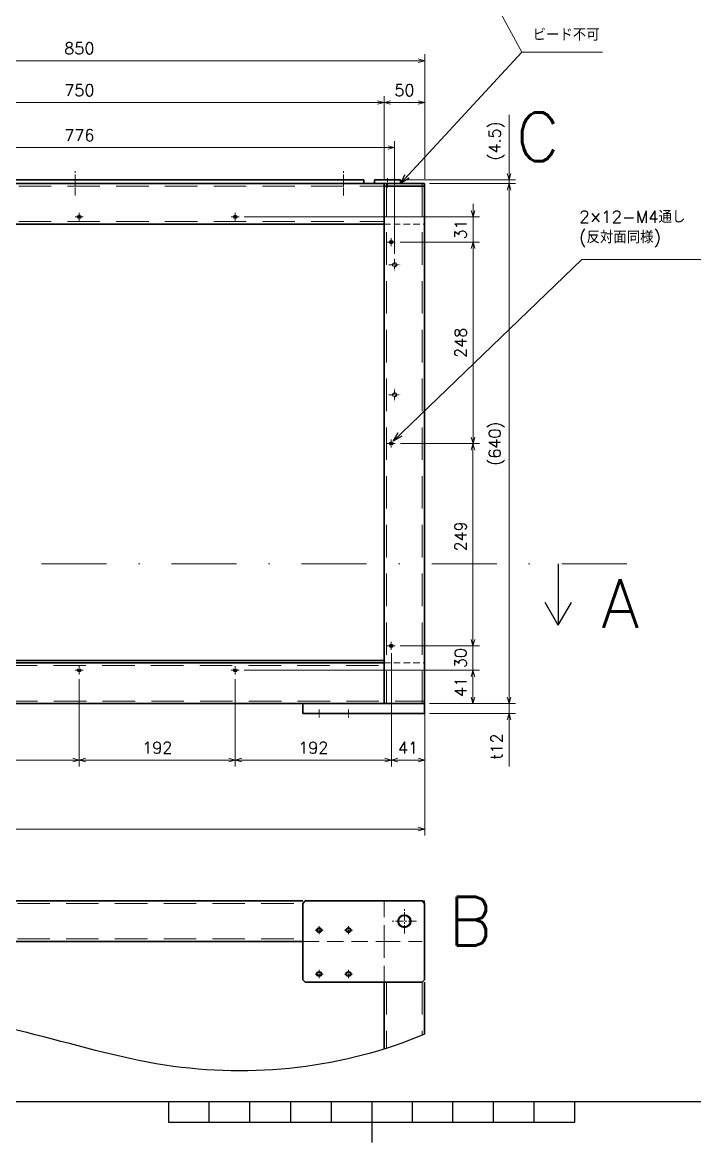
# Model space of a CAD drawing. Header units: millimetres. Extents: x 6568 to 10713, y -5304 to -2399.
# Drawn here: x 8255 to 9082, y -5269 to -3890 of the extents above; entities that cross this region are included whole.
import ezdxf
from ezdxf.enums import TextEntityAlignment as Align

# ---------------------------------------------------------------- set-up
doc = ezdxf.new("R2010")
doc.units = ezdxf.units.MM
doc.header["$LTSCALE"] = 8
doc.header["$MEASUREMENT"] = 0
for name, pattern in [('CENTER', [2, 1.25, -0.25, 0.25, -0.25]), ('DASHDOT', [1, 0.5, -0.25, 0, -0.25]), ('DASHED', [0.75, 0.5, -0.25])]:
    doc.linetypes.add(name, pattern=pattern)
doc.layers.add('CENTER', color=1, linetype='CENTER', lineweight=15)
doc.layers.add('DIMENSION', color=5, linetype='Continuous', lineweight=15)
for name, color, linetype in [('MSM_DASHED', 4, 'DASHED'), ('TXT1', 5, 'Continuous'), ('図面枠', 6, 'Continuous')]:
    doc.layers.add(name, color=color, linetype=linetype)
doc.styles.get("Standard").update_dxf_attribs({"font": 'txt.shx', "bigfont": 'extfont.shx'})
doc.dimstyles.get("Standard").update_dxf_attribs({"dimtxt": 3.2, "dimasz": 2.5, "dimexe": 1.5, "dimexo": 2, "dimgap": 1, "dimtad": 3, "dimdec": 3, "dimdsep": 46, "dimtxsty": 'Standard', "dimblk": 'OPEN30', "dimcen": 0.1, "dimclrd": 5, "dimclre": 5, "dimclrt": 5, "dimazin": 2, "dimtfac": 0.4, "dimtdec": 3, "dimtmove": 0, "dimatfit": 3, "dimldrblk": 'OPEN30', "dimfxl": 1, "dimtolj": 2, "dimlwd": 15, "dimlwe": 15, "dimarcsym": 0})
doc.dimstyles.new('STANDARD$0', dxfattribs={"dimtxt": 0.18, "dimasz": 0.18, "dimexe": 0.18, "dimexo": 0.0625, "dimgap": 0.09, "dimtad": 0, "dimtih": 1, "dimtoh": 1, "dimdec": 4, "dimzin": 0, "dimdsep": 46, "dimtxsty": 'Standard', "dimcen": 0.09, "dimadec": 0, "dimazin": 0, "dimtfac": 1, "dimtdec": 4, "dimtofl": 0, "dimtmove": 0, "dimatfit": 3, "dimfxl": 1, "dimtolj": 1, "dimtzin": 0, "dimarcsym": 0})

# ---------------------------------------------------------------- blocks, each defined once
blk = doc.blocks.new('YumA1')
at = {"layer": '図面枠', "linetype": 'Continuous'}
blk.add_line((819, 17), (28, 17), dxfattribs=at)
at = {"layer": '図面枠', "color": 3, "linetype": 'Continuous'}
for p, q in [((373.5, 17), (373.5, 12)), ((383.5, 12), (383.5, 17)), ((393.5, 12), (393.5, 17)), ((403.5, 17), (403.5, 12)), ((413.5, 17), (413.5, 12)), ((423.5, 17), (423.5, 7)), ((423.5, 17), (423.5, 7)), ((433.5, 17), (433.5, 12)), ((443.5, 12), (443.5, 17)), ((453.5, 12), (453.5, 17)), ((463.5, 12), (463.5, 17)), ((473.5, 12), (473.5, 17)), ((373.5, 12), (473.5, 12))]:
    blk.add_line(p, q, dxfattribs=at)
blk = doc.blocks.new('_Open30')
at = {"color": 0, "lineweight": -2}
for p, q in [((-1, 0.27), (0, 0)), ((0, 0), (-1, -0.27)), ((0, 0), (-1, 0))]:
    blk.add_line(p, q, dxfattribs=at)
blk = doc.blocks.new('*D306')
at = {"color": 4, "linetype": 'Continuous', "lineweight": 13}
for p, q in [((8756.3, -4088.6), (8862.1, -4088.6)), ((8854.1, -4720.6), (8854.1, -4096.6)), ((8756.3, -4728.6), (8862.1, -4728.6))]:
    blk.add_line(p, q, dxfattribs=at)
at = {"color": 4, "linetype": 'Continuous', "lineweight": 13, "xscale": 8, "yscale": 8, "zscale": 8}
for p, rotation in [((8854.1, -4088.6), 90), ((8854.1, -4728.6), 270)]:
    blk.add_blockref('_Open30', p, dxfattribs=dict(at, rotation=rotation))
at = {"color": 4, "linetype": 'Continuous', "lineweight": 13, "insert": (8838.9, -4408.6), "char_height": 14.4, "attachment_point": 5, "rotation": 90}
blk.add_mtext('\\A2;(640)', dxfattribs=at)
blk = doc.blocks.new('*D316')
at = {"color": 4, "linetype": 'Continuous', "lineweight": 13}
for p, q in [((7450.3, -4746.6), (7450.3, -4891)), ((8750.3, -4746.6), (8750.3, -4891)), ((7458.3, -4883), (8742.3, -4883))]:
    blk.add_line(p, q, dxfattribs=at)
at = {"color": 4, "linetype": 'Continuous', "lineweight": 13, "xscale": 8, "yscale": 8, "zscale": 8, "rotation": 180}
blk.add_blockref('_Open30', (7450.3, -4883), dxfattribs=at)
at = {"color": 4, "linetype": 'Continuous', "lineweight": 13, "xscale": 8, "yscale": 8, "zscale": 8}
blk.add_blockref('_Open30', (8750.3, -4883), dxfattribs=at)
at = {"color": 4, "linetype": 'Continuous', "lineweight": 13, "insert": (8100.3, -4867.8), "char_height": 14.4, "attachment_point": 5}
blk.add_mtext('\\A2;1300', dxfattribs=at)
blk = doc.blocks.new('*D317')
at = {"color": 4, "linetype": 'Continuous', "lineweight": 13}
for p, q in [((7900.3, -4082.6), (7900.3, -3929.4)), ((7908.3, -3937.4), (8742.3, -3937.4)), ((8750.3, -4082.6), (8750.3, -3929.4))]:
    blk.add_line(p, q, dxfattribs=at)
at = {"color": 4, "linetype": 'Continuous', "lineweight": 13, "xscale": 8, "yscale": 8, "zscale": 8, "rotation": 180}
blk.add_blockref('_Open30', (7900.3, -3937.4), dxfattribs=at)
at = {"color": 4, "linetype": 'Continuous', "lineweight": 13, "xscale": 8, "yscale": 8, "zscale": 8}
blk.add_blockref('_Open30', (8750.3, -3937.4), dxfattribs=at)
at = {"color": 4, "linetype": 'Continuous', "lineweight": 13, "insert": (8325.3, -3922.2), "char_height": 14.4, "attachment_point": 5}
blk.add_mtext('\\A2;850', dxfattribs=at)
blk = doc.blocks.new('*D328')
at = {"color": 4, "linetype": 'Continuous', "lineweight": 13}
for p, q in [((8854.1, -4076.1), (8854.1, -4004.1)), ((8726.7, -4084.1), (8862.1, -4084.1)), ((8756.3, -4088.6), (8862.1, -4088.6)), ((8854.1, -4088.6), (8854.1, -4084.1)), ((8854.1, -4096.6), (8854.1, -4104.6))]:
    blk.add_line(p, q, dxfattribs=at)
at = {"color": 4, "linetype": 'Continuous', "lineweight": 13, "xscale": 8, "yscale": 8, "zscale": 8}
for p, rotation in [((8854.1, -4084.1), 270), ((8854.1, -4088.6), 90)]:
    blk.add_blockref('_Open30', p, dxfattribs=dict(at, rotation=rotation))
at = {"color": 4, "linetype": 'Continuous', "lineweight": 13, "insert": (8838.9, -4036.1), "char_height": 14.4, "attachment_point": 5, "rotation": 90}
blk.add_mtext('\\A2;(4.5)', dxfattribs=at)
blk = doc.blocks.new('*D329')
at = {"color": 4, "linetype": 'Continuous', "lineweight": 13}
for p, q in [((7950.3, -4082.6), (7950.3, -3980.9)), ((8700.3, -4082.6), (8700.3, -3980.9)), ((7958.3, -3988.9), (8692.3, -3988.9))]:
    blk.add_line(p, q, dxfattribs=at)
at = {"color": 4, "linetype": 'Continuous', "lineweight": 13, "xscale": 8, "yscale": 8, "zscale": 8, "rotation": 180}
blk.add_blockref('_Open30', (7950.3, -3988.9), dxfattribs=at)
at = {"color": 4, "linetype": 'Continuous', "lineweight": 13, "xscale": 8, "yscale": 8, "zscale": 8}
blk.add_blockref('_Open30', (8700.3, -3988.9), dxfattribs=at)
at = {"color": 4, "linetype": 'Continuous', "lineweight": 13, "insert": (8325.3, -3973.7), "char_height": 14.4, "attachment_point": 5}
blk.add_mtext('\\A2;750', dxfattribs=at)
blk = doc.blocks.new('*D330')
at = {"color": 4, "linetype": 'Continuous', "lineweight": 13}
for p, q in [((8700.3, -4082.6), (8700.3, -3980.9)), ((8750.3, -4082.6), (8750.3, -3980.9)), ((8708.3, -3988.9), (8742.3, -3988.9))]:
    blk.add_line(p, q, dxfattribs=at)
at = {"color": 4, "linetype": 'Continuous', "lineweight": 13, "xscale": 8, "yscale": 8, "zscale": 8, "rotation": 180}
blk.add_blockref('_Open30', (8700.3, -3988.9), dxfattribs=at)
at = {"color": 4, "linetype": 'Continuous', "lineweight": 13, "xscale": 8, "yscale": 8, "zscale": 8}
blk.add_blockref('_Open30', (8750.3, -3988.9), dxfattribs=at)
at = {"color": 4, "linetype": 'Continuous', "lineweight": 13, "insert": (8725.3, -3973.7), "char_height": 14.4, "attachment_point": 5}
blk.add_mtext('\\A2;50', dxfattribs=at)
blk = doc.blocks.new('*D332')
at = {"color": 4, "linetype": 'Continuous', "lineweight": 13}
for p, q in [((8854.1, -4720.6), (8854.1, -4712.6)), ((8756.3, -4728.6), (8862.1, -4728.6)), ((8756.3, -4740.6), (8862.1, -4740.6)), ((8854.1, -4728.6), (8854.1, -4740.6)), ((8854.1, -4748.6), (8854.1, -4806.2))]:
    blk.add_line(p, q, dxfattribs=at)
at = {"color": 4, "linetype": 'Continuous', "lineweight": 13, "xscale": 8, "yscale": 8, "zscale": 8}
for p, rotation in [((8854.1, -4728.6), 270), ((8854.1, -4740.6), 90)]:
    blk.add_blockref('_Open30', p, dxfattribs=dict(at, rotation=rotation))
at = {"color": 4, "linetype": 'Continuous', "lineweight": 13, "insert": (8838.9, -4781.4), "char_height": 14.4, "attachment_point": 5, "rotation": 90}
blk.add_mtext('\\A2;t12', dxfattribs=at)
blk = doc.blocks.new('*D405')
at = {"color": 4, "linetype": 'Continuous', "lineweight": 13}
for p, q in [((7937.3, -4174.9), (7937.3, -4036.3)), ((8713.3, -4174.9), (8713.3, -4036.3)), ((7945.3, -4044.3), (8705.3, -4044.3))]:
    blk.add_line(p, q, dxfattribs=at)
at = {"color": 4, "linetype": 'Continuous', "lineweight": 13, "xscale": 8, "yscale": 8, "zscale": 8, "rotation": 180}
blk.add_blockref('_Open30', (7937.3, -4044.3), dxfattribs=at)
at = {"color": 4, "linetype": 'Continuous', "lineweight": 13, "xscale": 8, "yscale": 8, "zscale": 8}
blk.add_blockref('_Open30', (8713.3, -4044.3), dxfattribs=at)
at = {"color": 4, "linetype": 'Continuous', "lineweight": 13, "insert": (8325.3, -4029.1), "char_height": 14.4, "attachment_point": 5}
blk.add_mtext('\\A2;776', dxfattribs=at)
blk = doc.blocks.new('*D415')
at = {"color": 4, "linetype": 'Continuous', "lineweight": 13}
for p, q in [((8133.3, -4698.6), (8133.3, -4806.1)), ((8325.2, -4700), (8325.2, -4806.1)), ((8141.3, -4798.1), (8317.2, -4798.1))]:
    blk.add_line(p, q, dxfattribs=at)
at = {"color": 4, "linetype": 'Continuous', "lineweight": 13, "xscale": 8, "yscale": 8, "zscale": 8, "rotation": 180}
blk.add_blockref('_Open30', (8133.3, -4798.1), dxfattribs=at)
at = {"color": 4, "linetype": 'Continuous', "lineweight": 13, "xscale": 8, "yscale": 8, "zscale": 8}
blk.add_blockref('_Open30', (8325.2, -4798.1), dxfattribs=at)
at = {"color": 4, "linetype": 'Continuous', "lineweight": 13, "insert": (8229.2, -4782.9), "char_height": 14.4, "attachment_point": 5}
blk.add_mtext('\\A2;192', dxfattribs=at)
blk = doc.blocks.new('*D416')
at = {"color": 4, "linetype": 'Continuous', "lineweight": 13}
for p, q in [((8325.2, -4698.6), (8325.2, -4806.1)), ((8517.2, -4698.6), (8517.2, -4806.1)), ((8333.2, -4798.1), (8509.2, -4798.1))]:
    blk.add_line(p, q, dxfattribs=at)
at = {"color": 4, "linetype": 'Continuous', "lineweight": 13, "xscale": 8, "yscale": 8, "zscale": 8, "rotation": 180}
blk.add_blockref('_Open30', (8325.2, -4798.1), dxfattribs=at)
at = {"color": 4, "linetype": 'Continuous', "lineweight": 13, "xscale": 8, "yscale": 8, "zscale": 8}
blk.add_blockref('_Open30', (8517.2, -4798.1), dxfattribs=at)
at = {"color": 4, "linetype": 'Continuous', "lineweight": 13, "insert": (8421.2, -4782.9), "char_height": 14.4, "attachment_point": 5}
blk.add_mtext('\\A2;192', dxfattribs=at)
blk = doc.blocks.new('*D417')
at = {"color": 4, "linetype": 'Continuous', "lineweight": 13}
for p, q in [((8709.3, -4666.6), (8709.3, -4806.1)), ((8517.2, -4698.6), (8517.2, -4806.1)), ((8525.2, -4798.1), (8701.3, -4798.1))]:
    blk.add_line(p, q, dxfattribs=at)
at = {"color": 4, "linetype": 'Continuous', "lineweight": 13, "xscale": 8, "yscale": 8, "zscale": 8, "rotation": 180}
blk.add_blockref('_Open30', (8517.2, -4798.1), dxfattribs=at)
at = {"color": 4, "linetype": 'Continuous', "lineweight": 13, "xscale": 8, "yscale": 8, "zscale": 8}
blk.add_blockref('_Open30', (8709.3, -4798.1), dxfattribs=at)
at = {"color": 4, "linetype": 'Continuous', "lineweight": 13, "insert": (8613.2, -4782.9), "char_height": 14.4, "attachment_point": 5}
blk.add_mtext('\\A2;192', dxfattribs=at)
blk = doc.blocks.new('*D418')
at = {"color": 4, "linetype": 'Continuous', "lineweight": 13}
for p, q in [((8720.5, -4408.6), (8817.7, -4408.6)), ((8809.7, -4649.6), (8809.7, -4416.6)), ((8720.3, -4657.6), (8817.7, -4657.6))]:
    blk.add_line(p, q, dxfattribs=at)
at = {"color": 4, "linetype": 'Continuous', "lineweight": 13, "xscale": 8, "yscale": 8, "zscale": 8}
for p, rotation in [((8809.7, -4408.6), 90), ((8809.7, -4657.6), 270)]:
    blk.add_blockref('_Open30', p, dxfattribs=dict(at, rotation=rotation))
at = {"color": 4, "linetype": 'Continuous', "lineweight": 13, "insert": (8794.5, -4522.8), "char_height": 14.4, "attachment_point": 5, "rotation": 90}
blk.add_mtext('\\A2;249', dxfattribs=at)
blk = doc.blocks.new('*D419')
at = {"color": 4, "linetype": 'Continuous', "lineweight": 13}
for p, q in [((8720.3, -4160.6), (8817.8, -4160.6)), ((8809.8, -4400.6), (8809.8, -4168.6)), ((8720.5, -4408.6), (8817.8, -4408.6))]:
    blk.add_line(p, q, dxfattribs=at)
at = {"color": 4, "linetype": 'Continuous', "lineweight": 13, "xscale": 8, "yscale": 8, "zscale": 8}
for p, rotation in [((8809.8, -4160.6), 90), ((8809.8, -4408.6), 270)]:
    blk.add_blockref('_Open30', p, dxfattribs=dict(at, rotation=rotation))
at = {"color": 4, "linetype": 'Continuous', "lineweight": 13, "insert": (8794.6, -4284.6), "char_height": 14.4, "attachment_point": 5, "rotation": 90}
blk.add_mtext('\\A2;248', dxfattribs=at)
blk = doc.blocks.new('*D420')
at = {"color": 4, "linetype": 'Continuous', "lineweight": 13}
for p, q in [((8809.8, -4121.6), (8809.8, -4113.6)), ((8528.2, -4129.6), (8817.8, -4129.6)), ((8809.8, -4160.6), (8809.8, -4129.6)), ((8720.3, -4160.6), (8817.8, -4160.6)), ((8809.8, -4168.6), (8809.8, -4176.6))]:
    blk.add_line(p, q, dxfattribs=at)
at = {"color": 4, "linetype": 'Continuous', "lineweight": 13, "xscale": 8, "yscale": 8, "zscale": 8}
for p, rotation in [((8809.8, -4129.6), 270), ((8809.8, -4160.6), 90)]:
    blk.add_blockref('_Open30', p, dxfattribs=dict(at, rotation=rotation))
at = {"color": 4, "linetype": 'Continuous', "lineweight": 13, "insert": (8794.6, -4145.1), "char_height": 14.4, "attachment_point": 5, "rotation": 90}
blk.add_mtext('\\A2;31', dxfattribs=at)
blk = doc.blocks.new('*D421')
at = {"color": 4, "linetype": 'Continuous', "lineweight": 13}
for p, q in [((8809.7, -4649.6), (8809.7, -4641.6)), ((8720.3, -4657.6), (8817.7, -4657.6)), ((8809.7, -4687.6), (8809.7, -4657.6)), ((8528.2, -4687.6), (8817.7, -4687.6)), ((8809.7, -4695.6), (8809.7, -4703.6))]:
    blk.add_line(p, q, dxfattribs=at)
at = {"color": 4, "linetype": 'Continuous', "lineweight": 13, "xscale": 8, "yscale": 8, "zscale": 8}
for p, rotation in [((8809.7, -4657.6), 270), ((8809.7, -4687.6), 90)]:
    blk.add_blockref('_Open30', p, dxfattribs=dict(at, rotation=rotation))
at = {"color": 4, "linetype": 'Continuous', "lineweight": 13, "insert": (8794.5, -4672.6), "char_height": 14.4, "attachment_point": 5, "rotation": 90}
blk.add_mtext('\\A2;30', dxfattribs=at)
blk = doc.blocks.new('*D422')
at = {"color": 4, "linetype": 'Continuous', "lineweight": 13}
for p, q in [((8528.2, -4687.6), (8817.7, -4687.6)), ((8809.7, -4695.6), (8809.7, -4720.6)), ((8756.3, -4728.6), (8817.7, -4728.6))]:
    blk.add_line(p, q, dxfattribs=at)
at = {"color": 4, "linetype": 'Continuous', "lineweight": 13, "xscale": 8, "yscale": 8, "zscale": 8}
for p, rotation in [((8809.7, -4687.6), 90), ((8809.7, -4728.6), 270)]:
    blk.add_blockref('_Open30', p, dxfattribs=dict(at, rotation=rotation))
at = {"color": 4, "linetype": 'Continuous', "lineweight": 13, "insert": (8794.5, -4708.1), "char_height": 14.4, "attachment_point": 5, "rotation": 90}
blk.add_mtext('\\A2;41', dxfattribs=at)
blk = doc.blocks.new('*D423')
at = {"color": 4, "linetype": 'Continuous', "lineweight": 13}
for p, q in [((8709.3, -4666.6), (8709.3, -4806.1)), ((8750.3, -4734.6), (8750.3, -4806.1)), ((8717.3, -4798.1), (8742.3, -4798.1))]:
    blk.add_line(p, q, dxfattribs=at)
at = {"color": 4, "linetype": 'Continuous', "lineweight": 13, "xscale": 8, "yscale": 8, "zscale": 8, "rotation": 180}
blk.add_blockref('_Open30', (8709.3, -4798.1), dxfattribs=at)
at = {"color": 4, "linetype": 'Continuous', "lineweight": 13, "xscale": 8, "yscale": 8, "zscale": 8}
blk.add_blockref('_Open30', (8750.3, -4798.1), dxfattribs=at)
at = {"color": 4, "linetype": 'Continuous', "lineweight": 13, "insert": (8729.8, -4782.9), "char_height": 14.4, "attachment_point": 5}
blk.add_mtext('\\A2;41', dxfattribs=at)

msp = doc.modelspace()

# ---------------------------------------------------------------- linework, layer by layer
at = {"color": 1, "linetype": 'CENTER', "lineweight": 13}
for p, q in [((8320.2363, -4103.4679), (8320.2363, -4073.4051)), ((8650.2261, -4103.4679), (8650.2261, -4073.4051))]:
    msp.add_line(p, q, dxfattribs=at)
at = {"color": 105, "lineweight": 35}
for p, q in [((7950.2541, -4088.6282), (8700.2541, -4088.6282)), ((7970.2464, -4084.1282), (8675.2261, -4084.1282)), ((8675.2261, -4084.1282), (8675.2261, -4088.6282)), ((8688.71, -4084.1282), (8688.71, -4088.6282)), ((8720.71, -4084.1282), (8688.71, -4084.1282)), ((8720.71, -4088.6282), (8688.71, -4088.6282)), ((8700.2541, -4728.6287), (8700.2541, -4088.6282)), ((8700.2541, -4088.6282), (8750.2541, -4088.6282)), ((8700.2541, -4091.8282), (8750.2541, -4091.8282)), ((8720.71, -4088.6282), (8720.71, -4084.1282)), ((8750.2541, -4729.6287), (8750.2541, -4088.6282)), ((7950.6743, -4138.6282), (8700.2541, -4138.6282)), ((7450.2794, -4678.6287), (8700.2541, -4678.6287)), ((7950.6743, -4675.4287), (8700.2541, -4675.4287)), ((7450.2794, -4728.6287), (8750.2541, -4728.6287)), ((8600.2541, -4728.6287), (8600.2541, -4740.6287)), ((8600.2541, -4740.6287), (8750.2541, -4740.6287)), ((8750.2541, -4729.6287), (8750.2541, -4740.6287)), ((7514.0794, -4971.4067), (8600.2768, -4971.4067)), ((8600.2541, -4974.4067), (8603.2541, -4971.4067)), ((8600.2541, -5068.4067), (8600.2541, -4974.4067)), ((8603.2541, -4971.4067), (8747.2541, -4971.4067)), ((8747.2541, -4971.4067), (8750.2541, -4974.4067)), ((8750.2541, -4974.4067), (8750.2541, -5068.4067)), ((8600.2541, -5021.4067), (7589.0794, -5021.4067)), ((8600.2541, -5068.4067), (8603.2541, -5071.4067)), ((8747.2541, -5071.4067), (8603.2541, -5071.4067)), ((8700.2541, -5153.7799), (8700.2541, -5071.4067)), ((8747.2541, -5071.4067), (8750.2541, -5068.4067)), ((8750.2541, -5071.4067), (8750.2541, -5135.4267))]:
    msp.add_line(p, q, dxfattribs=at)
at = {"color": 105, "linetype": 'DASHED', "lineweight": 9, "ltscale": 10}
for p, q in [((7950.6743, -4091.8282), (8700.2541, -4091.8282)), ((8703.4541, -4728.6287), (8703.4541, -4088.6282)), ((8747.0541, -4728.6287), (8747.0541, -4088.6282)), ((7950.6743, -4135.4282), (8700.2541, -4135.4282)), ((7453.4794, -4681.8287), (8700.2541, -4681.8287)), ((7453.9561, -4725.4287), (8750.2541, -4725.4287)), ((7589.0794, -4974.6067), (8600.2541, -4974.6067)), ((7589.0794, -5018.2067), (8600.2541, -5018.2067)), ((8703.4541, -5071.4067), (8703.4541, -5152.7618)), ((8747.0541, -5071.4067), (8747.0541, -5136.764))]:
    msp.add_line(p, q, dxfattribs=at)
at = {"color": 1, "linetype": 'CENTER', "lineweight": 13, "ltscale": 0.5}
for p, q in [((8704.71, -4081.7818), (8704.71, -4093.3344)), ((8330.1642, -4129.6282), (8320.1642, -4129.6282)), ((8325.1642, -4124.6282), (8325.1642, -4134.6282)), ((8522.1642, -4129.6282), (8512.1642, -4129.6282)), ((8517.1642, -4124.6282), (8517.1642, -4134.6282)), ((8714.1541, -4160.6282), (8704.1541, -4160.6282)), ((8709.1541, -4155.6282), (8709.1541, -4165.6282)), ((8714.144, -4408.6285), (8704.144, -4408.6285)), ((8709.144, -4403.6285), (8709.144, -4413.6285)), ((8714.1541, -4657.6262), (8704.1541, -4657.6262)), ((8709.1541, -4662.6262), (8709.1541, -4652.6262)), ((8325.1642, -4692.6287), (8325.1642, -4682.6287)), ((8517.1642, -4692.6287), (8517.1642, -4682.6287)), ((8330.1642, -4687.6287), (8320.1642, -4687.6287)), ((8522.1642, -4687.6287), (8512.1642, -4687.6287)), ((8620.4571, -4735.8024), (8620.4571, -4745.8233)), ((8656.4571, -4735.8024), (8656.4571, -4745.8233))]:
    msp.add_line(p, q, dxfattribs=at)
at = {"color": 105, "linetype": 'DASHED', "lineweight": 13, "ltscale": 2}
for p, q in [((8700.2541, -4138.6282), (8750.2541, -4138.6282)), ((8700.2541, -4678.6287), (8750.2541, -4678.6287))]:
    msp.add_line(p, q, dxfattribs=at)
at = {"color": 1, "linetype": 'CENTER', "lineweight": 13, "ltscale": 0.01}
for p, q in [((8720.2538, -4188.6282), (8706.2538, -4188.6282)), ((8713.2538, -4180.8547), (8713.2538, -4196.4017)), ((8713.2538, -4340.8547), (8713.2538, -4356.4017)), ((8720.2538, -4348.6282), (8706.2538, -4348.6282))]:
    msp.add_line(p, q, dxfattribs=at)
for p, q in [((8914.68, -4556.4206), (8914.68, -4632.0879)), ((8914.68, -4632.0879), (8898.5518, -4604.153)), ((8914.68, -4632.0879), (8930.8082, -4604.153))]:
    msp.add_line(p, q)
at = {"color": 105, "linetype": 'DASHED', "lineweight": 9, "ltscale": 5}
for p, q in [((8700.2541, -4971.4067), (8700.2541, -5021.4067)), ((8750.2541, -4971.4067), (8700.2541, -4971.4067)), ((8750.2541, -5043.4067), (8750.2541, -4971.4067)), ((8600.2541, -5021.4067), (8700.2541, -5021.4067)), ((8700.2541, -5021.4067), (8700.2541, -5071.4067)), ((8700.2541, -5021.4067), (8747.2541, -5021.4067))]:
    msp.add_line(p, q, dxfattribs=at)
at = {"color": 105, "linetype": 'CENTER', "lineweight": 13}
for p, q in [((8725.2541, -5011.4381), (8725.2541, -4981.3753)), ((8740.2855, -4996.4067), (8710.2227, -4996.4067))]:
    msp.add_line(p, q, dxfattribs=at)
at = {"color": 105, "linetype": 'CENTER', "lineweight": 13, "ltscale": 0.5}
for p, q in [((8620.4571, -5012.4172), (8620.4571, -5002.3962)), ((8625.4676, -5007.4067), (8615.4466, -5007.4067)), ((8620.4571, -5066.4172), (8620.4571, -5056.3962)), ((8656.4571, -5066.4172), (8656.4571, -5056.3962)), ((8625.4676, -5061.4067), (8615.4466, -5061.4067)), ((8661.4676, -5061.4067), (8651.4466, -5061.4067))]:
    msp.add_line(p, q, dxfattribs=at)
at = {"color": 105, "linetype": 'CENTER', "lineweight": 13, "ltscale": 0.4}
for p, q in [((8656.4571, -5012.4172), (8656.4571, -5002.3962)), ((8661.4676, -5007.4067), (8651.4466, -5007.4067))]:
    msp.add_line(p, q, dxfattribs=at)
at = {"color": 105, "ltscale": 2}
for centre, radius in [((8325.1642, -4129.6282), 2), ((8325.1642, -4129.6282), 1.6), ((8517.1642, -4129.6282), 2), ((8517.1642, -4129.6282), 1.6), ((8709.1541, -4160.6282), 2), ((8709.1541, -4160.6282), 1.6), ((8709.144, -4408.6285), 2), ((8709.144, -4408.6285), 1.6), ((8709.1541, -4657.6262), 2), ((8709.1541, -4657.6262), 1.6), ((8325.1642, -4687.6287), 2), ((8325.1642, -4687.6287), 1.6), ((8517.1642, -4687.6287), 2), ((8517.1642, -4687.6287), 1.6)]:
    msp.add_circle(centre, radius, dxfattribs=at)
at = {"color": 105}
for centre, radius in [((8725.2541, -4996.4067), 8), ((8725.2541, -4996.4067), 7), ((8620.4571, -5007.4067), 3), ((8620.4571, -5007.4067), 2.5), ((8656.4571, -5007.4067), 3), ((8656.4571, -5007.4067), 2.5), ((8620.4571, -5061.4067), 3), ((8620.4571, -5061.4067), 2.5), ((8656.4571, -5061.4067), 3), ((8656.4571, -5061.4067), 2.5)]:
    msp.add_circle(centre, radius, dxfattribs=at)
msp.add_open_spline([(8750.2541, -5135.4267), (8651.3771, -5177.1099), (8418.9934, -5204.2923), (8112.7336, -5060.6759), (7820.746, -5226.7514), (7616.5081, -5077.5089), (7476.2312, -5205.9572), (7450.2794, -5176.5355)], degree=3, knots=[0, 0, 0, 0, 321.91206387, 664.636811837, 951.602582858, 1200.04053607, 1317.735711848, 1317.735711848, 1317.735711848, 1317.735711848], dxfattribs=at)
at = {"layer": 'CENTER', "color": 1, "linetype": 'DASHDOT', "lineweight": 13, "ltscale": 20}
msp.add_line((8999.0363, -4556.4206), (7221.7009, -4556.4206), dxfattribs=at)
at = {"layer": 'MSM_DASHED', "lineweight": 9}
for centre, radius in [((8713.2538, -4188.6282), 2.4585), ((8713.2538, -4188.6282), 2), ((8713.2538, -4348.6282), 2.4585), ((8713.2538, -4348.6282), 2)]:
    msp.add_circle(centre, radius, dxfattribs=at)

# ---------------------------------------------------------------- block references
at = {"layer": '図面枠', "xscale": 4.999997979999534, "yscale": 4.999997980000443, "zscale": 4.999997980000008}
msp.add_blockref('YumA1', (6567.5441, -5303.8499), dxfattribs=at)

# ---------------------------------------------------------------- texts
at = {"layer": 'DIMENSION', "color": 4, "lineweight": 13, "char_height": 15, "attachment_point": 7}
for s, insert in [('ビード不可', (8883.1092, -3912.8584)), ('2×12-M4通し\\P(反対面同様)', (8940.399, -4167.0881))]:
    msp.add_mtext(s, dxfattribs=dict(at, insert=insert))
at = {"layer": 'TXT1'}
for s, p in [('C', (8889.3963, -4031.0102)), ('A', (8991.0334, -4605.3245)), ('B', (8806.4005, -4996.3333))]:
    msp.add_text(s, height=60, dxfattribs=at).set_placement(p, align=Align.MIDDLE)

# ---------------------------------------------------------------- dimensions: what is measured, and where the dimension line sits
at = {"color": 4, "linetype": 'Continuous', "lineweight": 13}
for base, p1, p2, override, picture, middle in [((8750.2541, -3937.362), (7900.2541, -4088.6282), (8750.2541, -4088.6282), {"dimscale": 4, "dimtxt": 3.6, "dimasz": 2, "dimexe": 2, "dimexo": 1.5, "dimgap": 2, "dimtad": 3, "dimtih": 0, "dimtoh": 0, "dimdec": 1, "dimzin": 8, "dimdsep": 0, "dimblk1": 'Open30', "dimblk2": 'Open30', "dimsah": 1, "dimcen": 0.1, "dimclrd": 4, "dimclre": 4, "dimclrt": 4, "dimadec": 2, "dimazin": 2, "dimtp": 0.03, "dimtfac": 0.7, "dimtdec": 3, "dimtofl": 1, "dimldrblk": 'Open30', "dimtvp": 0.7, "dimtolj": 2, "dimtzin": 8, "dimlwd": 13, "dimlwe": 13}, '*D317', (8325.2541, -3922.162)), ((8700.2541, -3988.9335), (7950.2541, -4088.6282), (8700.2541, -4088.6282), {"dimscale": 4, "dimtxt": 3.6, "dimasz": 2, "dimexe": 2, "dimexo": 1.5, "dimgap": 2, "dimtad": 3, "dimtih": 0, "dimtoh": 0, "dimdec": 1, "dimzin": 8, "dimdsep": 0, "dimblk1": 'Open30', "dimblk2": 'Open30', "dimsah": 1, "dimcen": 0.1, "dimclrd": 4, "dimclre": 4, "dimclrt": 4, "dimadec": 2, "dimazin": 2, "dimtp": 0.03, "dimtfac": 0.7, "dimtdec": 3, "dimtofl": 1, "dimldrblk": 'Open30', "dimtvp": 0.7, "dimtolj": 2, "dimtzin": 8, "dimlwd": 13, "dimlwe": 13}, '*D329', (8325.2541, -3973.7335)), ((8750.2541, -3988.9335), (8700.2541, -4088.6282), (8750.2541, -4088.6282), {"dimscale": 4, "dimtxt": 3.6, "dimasz": 2, "dimexe": 2, "dimexo": 1.5, "dimgap": 2, "dimtad": 3, "dimtih": 0, "dimtoh": 0, "dimdec": 1, "dimzin": 8, "dimdsep": 0, "dimblk1": 'Open30', "dimblk2": 'Open30', "dimsah": 1, "dimcen": 0.1, "dimclrd": 4, "dimclre": 4, "dimclrt": 4, "dimadec": 2, "dimazin": 2, "dimtp": 0.03, "dimtfac": 0.7, "dimtdec": 3, "dimtofl": 1, "dimldrblk": 'Open30', "dimtvp": 0.7, "dimtolj": 2, "dimtzin": 8, "dimlwd": 13, "dimlwe": 13}, '*D330', (8725.2541, -3973.7335)), ((8713.2538, -4044.335), (7937.2538, -4180.8547), (8713.2538, -4180.8547), {"dimscale": 4, "dimtxt": 3.6, "dimasz": 2, "dimexe": 2, "dimexo": 1.5, "dimgap": 2, "dimtad": 3, "dimtih": 0, "dimtoh": 0, "dimdec": 0, "dimzin": 8, "dimdsep": 0, "dimblk1": 'Open30', "dimblk2": 'Open30', "dimsah": 1, "dimcen": 0.1, "dimclrd": 4, "dimclre": 4, "dimclrt": 4, "dimadec": 2, "dimazin": 2, "dimtp": 0.03, "dimtfac": 0.7, "dimtdec": 3, "dimtofl": 1, "dimldrblk": 'Open30', "dimtvp": 0.7, "dimtolj": 2, "dimtzin": 8, "dimlwd": 13, "dimlwe": 13}, '*D405', (8325.2538, -4029.135)), ((8709.2541, -4798.1434), (8517.1642, -4692.6287), (8709.2541, -4660.6287), {"dimscale": 4, "dimtxt": 3.6, "dimasz": 2, "dimexe": 2, "dimexo": 1.5, "dimgap": 2, "dimtad": 3, "dimtih": 0, "dimtoh": 0, "dimdec": 0, "dimzin": 8, "dimdsep": 0, "dimblk1": 'Open30', "dimblk2": 'Open30', "dimsah": 1, "dimcen": 0.1, "dimclrd": 4, "dimclre": 4, "dimclrt": 4, "dimadec": 2, "dimazin": 2, "dimtp": 0.03, "dimtfac": 0.7, "dimtdec": 3, "dimtofl": 1, "dimldrblk": 'Open30', "dimtvp": 0.7, "dimtolj": 2, "dimtzin": 8, "dimlwd": 13, "dimlwe": 13}, '*D417', (8613.2092, -4782.9434)), ((8750.2541, -4798.1434), (8709.2541, -4660.6287), (8750.2541, -4728.6287), {"dimscale": 4, "dimtxt": 3.6, "dimasz": 2, "dimexe": 2, "dimexo": 1.5, "dimgap": 2, "dimtad": 3, "dimtih": 0, "dimtoh": 0, "dimdec": 0, "dimzin": 8, "dimdsep": 0, "dimblk1": 'Open30', "dimblk2": 'Open30', "dimsah": 1, "dimcen": 0.1, "dimclrd": 4, "dimclre": 4, "dimclrt": 4, "dimadec": 2, "dimazin": 2, "dimtp": 0.03, "dimtfac": 0.7, "dimtdec": 3, "dimtofl": 1, "dimldrblk": 'Open30', "dimtvp": 0.7, "dimtolj": 2, "dimtzin": 8, "dimlwd": 13, "dimlwe": 13}, '*D423', (8729.7541, -4782.9434)), ((8325.1642, -4798.1434), (8133.2642, -4692.6287), (8325.1642, -4694.0283), {"dimscale": 4, "dimtxt": 3.6, "dimasz": 2, "dimexe": 2, "dimexo": 1.5, "dimgap": 2, "dimtad": 3, "dimtih": 0, "dimtoh": 0, "dimdec": 0, "dimzin": 8, "dimdsep": 0, "dimblk1": 'Open30', "dimblk2": 'Open30', "dimsah": 1, "dimcen": 0.1, "dimclrd": 4, "dimclre": 4, "dimclrt": 4, "dimadec": 2, "dimazin": 2, "dimtp": 0.03, "dimtfac": 0.7, "dimtdec": 3, "dimtofl": 1, "dimldrblk": 'Open30', "dimtvp": 0.7, "dimtolj": 2, "dimtzin": 8, "dimlwd": 13, "dimlwe": 13}, '*D415', (8229.2142, -4782.9434)), ((8517.1642, -4798.1434), (8325.1642, -4692.6287), (8517.1642, -4692.6287), {"dimscale": 4, "dimtxt": 3.6, "dimasz": 2, "dimexe": 2, "dimexo": 1.5, "dimgap": 2, "dimtad": 3, "dimtih": 0, "dimtoh": 0, "dimdec": 0, "dimzin": 8, "dimdsep": 0, "dimblk1": 'Open30', "dimblk2": 'Open30', "dimsah": 1, "dimcen": 0.1, "dimclrd": 4, "dimclre": 4, "dimclrt": 4, "dimadec": 2, "dimazin": 2, "dimtp": 0.03, "dimtfac": 0.7, "dimtdec": 3, "dimtofl": 1, "dimldrblk": 'Open30', "dimtvp": 0.7, "dimtolj": 2, "dimtzin": 8, "dimlwd": 13, "dimlwe": 13}, '*D416', (8421.1642, -4782.9434)), ((8750.2541, -4882.953), (7450.2794, -4740.6287), (8750.2541, -4740.6287), {"dimscale": 4, "dimtxt": 3.6, "dimasz": 2, "dimexe": 2, "dimexo": 1.5, "dimgap": 2, "dimtad": 3, "dimtih": 0, "dimtoh": 0, "dimdec": 1, "dimzin": 8, "dimdsep": 0, "dimblk1": 'Open30', "dimblk2": 'Open30', "dimsah": 1, "dimcen": 0.1, "dimclrd": 4, "dimclre": 4, "dimclrt": 4, "dimadec": 2, "dimazin": 2, "dimtp": 0.03, "dimtfac": 0.7, "dimtdec": 3, "dimtofl": 1, "dimldrblk": 'Open30', "dimtvp": 0.7, "dimtolj": 2, "dimtzin": 8, "dimlwd": 13, "dimlwe": 13}, '*D316', (8100.2667, -4867.753))]:
    dim = msp.add_linear_dim(base=base, p1=p1, p2=p2, dimstyle='STANDARD$0', override=override, dxfattribs=at)
    dim.commit()
    dim.dimension.update_dxf_attribs({"geometry": picture, "text_midpoint": middle})
for base, p1, p2, text, picture, middle in [((8854.0957, -4088.6282), (8720.71, -4084.1282), (8750.2541, -4088.6282), '(<>)', '*D328', (8854.0957, -4036.1282)), ((8854.0957, -4728.6287), (8750.2541, -4740.6287), (8750.2541, -4728.6287), 't<>', '*D332', (8854.0957, -4781.4287))]:
    dim = msp.add_linear_dim(base=base, p1=p1, p2=p2, angle=90, text=text, dimstyle='STANDARD$0', override={"dimscale": 4, "dimtxt": 3.6, "dimasz": 2, "dimexe": 2, "dimexo": 1.5, "dimgap": 2, "dimtad": 3, "dimtih": 0, "dimtoh": 0, "dimdec": 1, "dimzin": 8, "dimdsep": 0, "dimblk1": 'Open30', "dimblk2": 'Open30', "dimsah": 1, "dimcen": 0.1, "dimclrd": 4, "dimclre": 4, "dimclrt": 4, "dimadec": 2, "dimazin": 2, "dimtp": 0.03, "dimtfac": 0.7, "dimtdec": 3, "dimtofl": 1, "dimldrblk": 'Open30', "dimtvp": 0.7, "dimtolj": 2, "dimtzin": 8, "dimlwd": 13, "dimlwe": 13}, dxfattribs=at)
    dim.commit()
    dim.dimension.update_dxf_attribs({"geometry": picture, "text_midpoint": middle, "dimtype": 160})
dim = msp.add_linear_dim(base=(8854.0957, -4088.6282), p1=(8750.2541, -4728.6287), p2=(8750.2541, -4088.6282), angle=90, text='(<>)', dimstyle='STANDARD$0', override={"dimscale": 4, "dimtxt": 3.6, "dimasz": 2, "dimexe": 2, "dimexo": 1.5, "dimgap": 2, "dimtad": 3, "dimtih": 0, "dimtoh": 0, "dimdec": 1, "dimzin": 8, "dimdsep": 0, "dimblk1": 'Open30', "dimblk2": 'Open30', "dimsah": 1, "dimcen": 0.1, "dimclrd": 4, "dimclre": 4, "dimclrt": 4, "dimadec": 2, "dimazin": 2, "dimtp": 0.03, "dimtfac": 0.7, "dimtdec": 3, "dimtofl": 1, "dimldrblk": 'Open30', "dimtvp": 0.7, "dimtolj": 2, "dimtzin": 8, "dimlwd": 13, "dimlwe": 13}, dxfattribs=at)
dim.commit()
dim.dimension.update_dxf_attribs({"geometry": '*D306', "text_midpoint": (8838.8957, -4408.6285)})
for base, p1, p2, picture, middle in [((8809.8479, -4129.6282), (8714.2541, -4160.6282), (8522.1642, -4129.6282), '*D420', (8809.8479, -4145.1282)), ((8809.6679, -4408.6285), (8714.2541, -4657.6287), (8714.4642, -4408.6285), '*D418', (8809.6679, -4522.7885)), ((8809.6679, -4657.6287), (8522.1642, -4687.6287), (8714.2541, -4657.6287), '*D421', (8809.6679, -4672.6287))]:
    dim = msp.add_linear_dim(base=base, p1=p1, p2=p2, angle=90, dimstyle='STANDARD$0', override={"dimscale": 4, "dimtxt": 3.6, "dimasz": 2, "dimexe": 2, "dimexo": 1.5, "dimgap": 2, "dimtad": 3, "dimtih": 0, "dimtoh": 0, "dimdec": 0, "dimzin": 8, "dimdsep": 0, "dimblk1": 'Open30', "dimblk2": 'Open30', "dimsah": 1, "dimcen": 0.1, "dimclrd": 4, "dimclre": 4, "dimclrt": 4, "dimadec": 2, "dimazin": 2, "dimtp": 0.03, "dimtfac": 0.7, "dimtdec": 3, "dimtofl": 1, "dimldrblk": 'Open30', "dimtvp": 0.7, "dimtolj": 2, "dimtzin": 8, "dimlwd": 13, "dimlwe": 13}, dxfattribs=at)
    dim.commit()
    dim.dimension.update_dxf_attribs({"geometry": picture, "text_midpoint": middle, "dimtype": 160})
for base, p1, p2, override, picture, middle in [((8809.8479, -4160.6282), (8714.4642, -4408.6285), (8714.2541, -4160.6282), {"dimscale": 4, "dimtxt": 3.6, "dimasz": 2, "dimexe": 2, "dimexo": 1.5, "dimgap": 2, "dimtad": 3, "dimtih": 0, "dimtoh": 0, "dimdec": 1, "dimzin": 8, "dimdsep": 0, "dimblk1": 'Open30', "dimblk2": 'Open30', "dimsah": 1, "dimcen": 0.1, "dimclrd": 4, "dimclre": 4, "dimclrt": 4, "dimadec": 2, "dimazin": 2, "dimtp": 0.03, "dimtfac": 0.7, "dimtdec": 3, "dimtofl": 1, "dimldrblk": 'Open30', "dimtvp": 0.7, "dimtolj": 2, "dimtzin": 8, "dimlwd": 13, "dimlwe": 13}, '*D419', (8794.6479, -4284.6283)), ((8809.6679, -4728.6287), (8522.1642, -4687.6287), (8750.2541, -4728.6287), {"dimscale": 4, "dimtxt": 3.6, "dimasz": 2, "dimexe": 2, "dimexo": 1.5, "dimgap": 2, "dimtad": 3, "dimtih": 0, "dimtoh": 0, "dimdec": 0, "dimzin": 8, "dimdsep": 0, "dimblk1": 'Open30', "dimblk2": 'Open30', "dimsah": 1, "dimcen": 0.1, "dimclrd": 4, "dimclre": 4, "dimclrt": 4, "dimadec": 2, "dimazin": 2, "dimtp": 0.03, "dimtfac": 0.7, "dimtdec": 3, "dimtofl": 1, "dimldrblk": 'Open30', "dimtvp": 0.7, "dimtolj": 2, "dimtzin": 8, "dimlwd": 13, "dimlwe": 13}, '*D422', (8794.4679, -4708.1287))]:
    dim = msp.add_linear_dim(base=base, p1=p1, p2=p2, angle=90, dimstyle='STANDARD$0', override=override, dxfattribs=at)
    dim.commit()
    dim.dimension.update_dxf_attribs({"geometry": picture, "text_midpoint": middle})

# ---------------------------------------------------------------- leaders
for points in [[(8730.8807, -3670.9211), (8870.0143, -3926.8227), (8969.0645, -3926.8227)], [(8720.71, -4088.6282), (8870.0143, -3926.8227), (8969.0645, -3926.8227)], [(8711.4375, -4405.5935), (8943.7227, -4181.8731), (9093.8976, -4181.8731)]]:
    msp.add_leader(points, dimstyle='Standard', override={"dimscale": 4, "dimtxt": 7, "dimasz": 3, "dimexe": 3, "dimexo": 3, "dimgap": 5, "dimlfac": 0.5, "dimdsep": 0, "dimclrd": 4, "dimclre": 4, "dimclrt": 4, "dimtp": 0.03, "dimtfac": 0.7, "dimtvp": 0.7, "dimlwd": 13, "dimlwe": 13}, dxfattribs=at)

doc.saveas('drawing.dxf')
